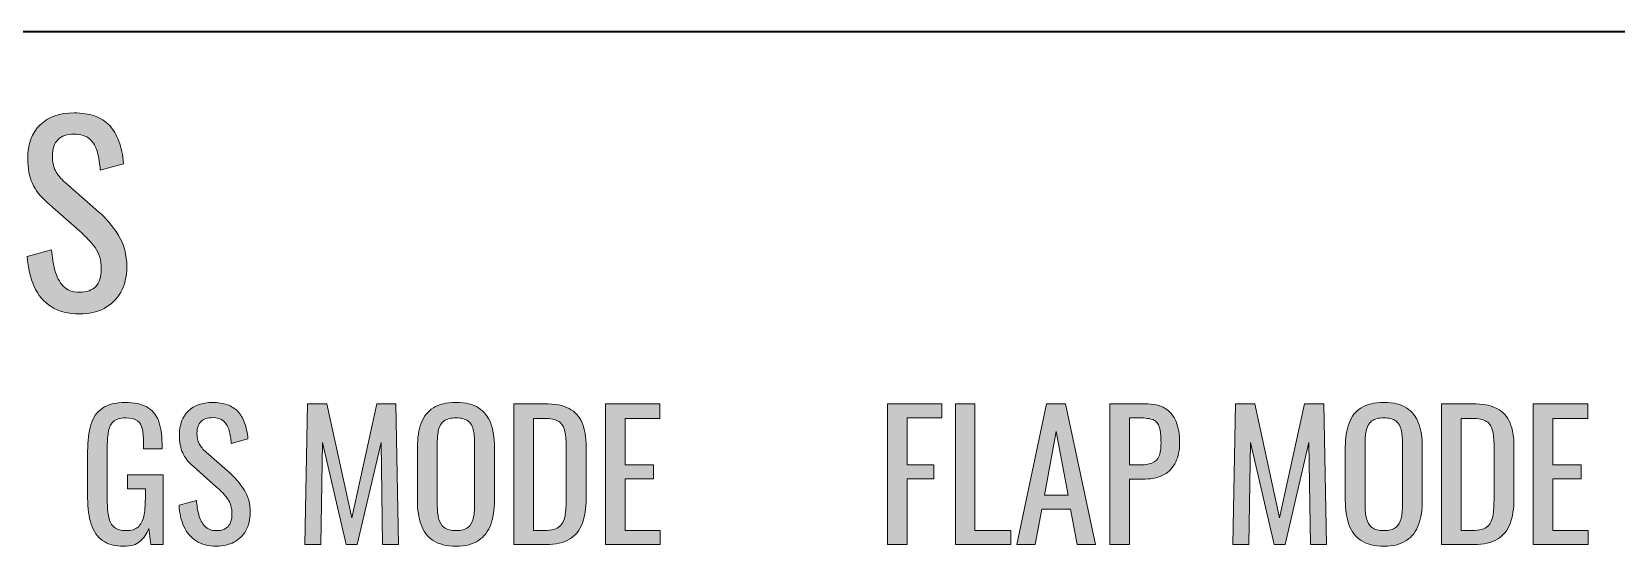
# Model space of a CAD drawing. Header units: inches. Extents: x 145 to 467, y 0 to 792.
# Drawn here: x 305.1 to 396.2, y 548.4 to 578 of the extents above; entities that cross this region are included whole.
import ezdxf

# ---------------------------------------------------------------- set-up
doc = ezdxf.new("R2010")
doc.units = ezdxf.units.IN
doc.header["$MEASUREMENT"] = 0
doc.layers.add('EVAC_Holes v5_0', color=7, linetype='Continuous')

# ---------------------------------------------------------------- blocks, each defined once
blk = doc.blocks.new('block 144')
at = {"layer": 'EVAC_Holes v5_0'}
h = blk.add_hatch(color=7, dxfattribs=at)
h.dxf.hatch_style = 2
edge = h.paths.add_edge_path()
edge.add_spline(control_points=[(311.152, 558.601), (310.442, 558.601), (309.876, 558.753), (309.451, 559.056), (309.026, 559.359), (308.719, 559.8), (308.527, 560.379), (308.336, 560.958), (308.24, 561.653), (308.24, 562.465), (308.24, 562.465), (308.24, 566.259), (308.24, 566.259), (308.24, 567.09), (308.326, 567.797), (308.499, 568.38), (308.672, 568.963), (308.979, 569.409), (309.423, 569.717), (309.866, 570.025), (310.484, 570.179), (311.278, 570.179), (311.987, 570.179), (312.56, 570.06), (312.993, 569.822), (313.427, 569.584), (313.742, 569.22), (313.938, 568.729), (314.134, 568.24), (314.232, 567.621), (314.232, 566.875), (314.232, 566.875), (314.232, 566.455), (314.232, 566.455), (314.232, 566.455), (312.748, 566.455), (312.748, 566.455), (312.748, 566.455), (312.748, 566.805), (312.748, 566.805), (312.748, 567.3), (312.715, 567.703), (312.65, 568.016), (312.585, 568.328), (312.452, 568.562), (312.251, 568.716), (312.051, 568.87), (311.735, 568.947), (311.306, 568.947), (310.839, 568.947), (310.501, 568.84), (310.291, 568.625), (310.081, 568.41), (309.95, 568.118), (309.899, 567.75), (309.848, 567.381), (309.822, 566.964), (309.822, 566.497), (309.822, 566.497), (309.822, 562.297), (309.822, 562.297), (309.822, 561.756), (309.861, 561.303), (309.941, 560.939), (310.021, 560.575), (310.172, 560.304), (310.396, 560.127), (310.62, 559.949), (310.938, 559.861), (311.348, 559.861), (311.759, 559.861), (312.076, 559.959), (312.3, 560.155), (312.524, 560.351), (312.678, 560.641), (312.762, 561.023), (312.846, 561.405), (312.888, 561.882), (312.888, 562.451), (312.888, 562.451), (312.888, 563.235), (312.888, 563.235), (312.888, 563.235), (311.446, 563.235), (311.446, 563.235), (311.446, 563.235), (311.446, 564.354), (311.446, 564.354), (311.446, 564.354), (314.316, 564.354), (314.316, 564.354), (314.316, 564.354), (314.316, 558.741), (314.316, 558.741), (314.316, 558.741), (313.322, 558.741), (313.322, 558.741), (313.322, 558.741), (313.168, 560.043), (313.168, 560.043), (313.019, 559.623), (312.785, 559.277), (312.468, 559.007), (312.15, 558.736), (311.712, 558.601), (311.152, 558.601)], knot_values=[0, 0, 0, 0, 1, 1, 1, 2, 2, 2, 3, 3, 3, 4, 4, 4, 5, 5, 5, 6, 6, 6, 7, 7, 7, 8, 8, 8, 9, 9, 9, 10, 10, 10, 11, 11, 11, 12, 12, 12, 13, 13, 13, 14, 14, 14, 15, 15, 15, 16, 16, 16, 17, 17, 17, 18, 18, 18, 19, 19, 19, 20, 20, 20, 21, 21, 21, 22, 22, 22, 23, 23, 23, 24, 24, 24, 25, 25, 25, 26, 26, 26, 27, 27, 27, 28, 28, 28, 29, 29, 29, 30, 30, 30, 31, 31, 31, 32, 32, 32, 33, 33, 33, 34, 34, 34, 35, 35, 35, 35], degree=3, periodic=0)
h = blk.add_hatch(color=7, dxfattribs=at)
h.dxf.hatch_style = 2
edge = h.paths.add_edge_path()
edge.add_spline(control_points=[(315.939, 558.741), (315.939, 558.741), (315.939, 570.081), (315.939, 570.081), (315.939, 570.081), (318.754, 570.081), (318.754, 570.081), (319.435, 570.081), (319.979, 569.957), (320.385, 569.71), (320.791, 569.463), (321.087, 569.105), (321.273, 568.639), (321.461, 568.172), (321.554, 567.607), (321.554, 566.945), (321.554, 566.348), (321.449, 565.829), (321.239, 565.391), (321.029, 564.952), (320.719, 564.614), (320.308, 564.376), (319.897, 564.138), (319.384, 564.019), (318.768, 564.019), (318.768, 564.019), (317.521, 564.019), (317.521, 564.019), (317.521, 564.019), (317.521, 558.741), (317.521, 558.741), (317.521, 558.741), (315.939, 558.741), (315.939, 558.741)], knot_values=[0, 0, 0, 0, 1, 1, 1, 2, 2, 2, 3, 3, 3, 4, 4, 4, 5, 5, 5, 6, 6, 6, 7, 7, 7, 8, 8, 8, 9, 9, 9, 10, 10, 10, 11, 11, 11, 11], degree=3, periodic=0)
edge = h.paths.add_edge_path()
edge.add_spline(control_points=[(317.521, 565.153), (317.521, 565.153), (318.25, 565.153), (318.25, 565.153), (318.707, 565.153), (319.066, 565.204), (319.328, 565.307), (319.589, 565.409), (319.775, 565.589), (319.888, 565.846), (320, 566.103), (320.056, 566.464), (320.056, 566.931), (320.056, 567.472), (320.016, 567.888), (319.937, 568.177), (319.857, 568.466), (319.691, 568.667), (319.439, 568.779), (319.188, 568.891), (318.796, 568.947), (318.264, 568.947), (318.264, 568.947), (317.521, 568.947), (317.521, 568.947), (317.521, 568.947), (317.521, 565.153), (317.521, 565.153)], knot_values=[0, 0, 0, 0, 1, 1, 1, 2, 2, 2, 3, 3, 3, 4, 4, 4, 5, 5, 5, 6, 6, 6, 7, 7, 7, 8, 8, 8, 9, 9, 9, 9], degree=3, periodic=0)
h = blk.add_hatch(color=7, dxfattribs=at)
h.dxf.hatch_style = 2
h.paths.add_polyline_path([(324.13, 558.741), (322.282, 570.081), (323.598, 570.081), (324.816, 561.933), (326.342, 570.039), (327.462, 570.039), (329.002, 561.891), (330.192, 570.081), (331.48, 570.081), (329.66, 558.741), (328.512, 558.741), (326.93, 567.141), (325.334, 558.741)])
h = blk.add_hatch(color=7, dxfattribs=at)
h.dxf.hatch_style = 2
edge = h.paths.add_edge_path()
edge.add_spline(control_points=[(335.54, 558.615), (334.887, 558.615), (334.343, 558.755), (333.908, 559.035), (333.475, 559.315), (333.146, 559.702), (332.922, 560.197), (332.697, 560.691), (332.566, 561.266), (332.529, 561.919), (332.529, 561.919), (333.93, 562.297), (333.93, 562.297), (333.958, 561.896), (334.021, 561.508), (334.118, 561.135), (334.217, 560.762), (334.378, 560.456), (334.602, 560.218), (334.825, 559.979), (335.139, 559.861), (335.54, 559.861), (335.95, 559.861), (336.261, 559.976), (336.471, 560.204), (336.681, 560.433), (336.785, 560.762), (336.785, 561.191), (336.785, 561.704), (336.669, 562.117), (336.436, 562.43), (336.202, 562.742), (335.908, 563.058), (335.554, 563.375), (335.554, 563.375), (333.649, 565.055), (333.649, 565.055), (333.276, 565.382), (333.001, 565.738), (332.823, 566.126), (332.646, 566.513), (332.558, 566.991), (332.558, 567.561), (332.558, 568.392), (332.796, 569.035), (333.271, 569.493), (333.748, 569.95), (334.396, 570.179), (335.218, 570.179), (335.666, 570.179), (336.06, 570.12), (336.4, 570.004), (336.741, 569.887), (337.025, 569.708), (337.255, 569.465), (337.483, 569.222), (337.665, 568.917), (337.801, 568.548), (337.936, 568.179), (338.026, 567.748), (338.073, 567.253), (338.073, 567.253), (336.729, 566.889), (336.729, 566.889), (336.701, 567.262), (336.646, 567.605), (336.562, 567.918), (336.478, 568.23), (336.331, 568.482), (336.121, 568.674), (335.91, 568.865), (335.609, 568.961), (335.218, 568.961), (334.825, 568.961), (334.52, 568.856), (334.301, 568.646), (334.081, 568.436), (333.972, 568.126), (333.972, 567.715), (333.972, 567.369), (334.03, 567.085), (334.146, 566.861), (334.264, 566.637), (334.452, 566.408), (334.714, 566.175), (334.714, 566.175), (336.632, 564.495), (336.632, 564.495), (337.061, 564.121), (337.438, 563.676), (337.766, 563.158), (338.092, 562.64), (338.256, 562.026), (338.256, 561.317), (338.256, 560.757), (338.139, 560.274), (337.905, 559.868), (337.672, 559.462), (337.353, 559.151), (336.946, 558.937), (336.541, 558.723), (336.071, 558.615), (335.54, 558.615)], knot_values=[0, 0, 0, 0, 1, 1, 1, 2, 2, 2, 3, 3, 3, 4, 4, 4, 5, 5, 5, 6, 6, 6, 7, 7, 7, 8, 8, 8, 9, 9, 9, 10, 10, 10, 11, 11, 11, 12, 12, 12, 13, 13, 13, 14, 14, 14, 15, 15, 15, 16, 16, 16, 17, 17, 17, 18, 18, 18, 19, 19, 19, 20, 20, 20, 21, 21, 21, 22, 22, 22, 23, 23, 23, 24, 24, 24, 25, 25, 25, 26, 26, 26, 27, 27, 27, 28, 28, 28, 29, 29, 29, 30, 30, 30, 31, 31, 31, 32, 32, 32, 33, 33, 33, 34, 34, 34, 34], degree=3, periodic=0)
at = {"layer": 'EVAC_Holes v5_0', "lineweight": 0}
blk.add_lwpolyline([(324.13, 558.741), (322.282, 570.081), (323.598, 570.081), (324.816, 561.933), (326.342, 570.039), (327.462, 570.039), (329.002, 561.891), (330.192, 570.081), (331.48, 570.081), (329.66, 558.741), (328.512, 558.741), (326.93, 567.141), (325.334, 558.741), (324.13, 558.741)], dxfattribs=at)
for points, knots in [([(311.152, 558.601), (310.442, 558.601), (309.876, 558.753), (309.451, 559.056), (309.026, 559.359), (308.719, 559.8), (308.527, 560.379), (308.336, 560.958), (308.24, 561.653), (308.24, 562.465), (308.24, 562.465), (308.24, 566.259), (308.24, 566.259), (308.24, 567.09), (308.326, 567.797), (308.499, 568.38), (308.672, 568.963), (308.979, 569.409), (309.423, 569.717), (309.866, 570.025), (310.484, 570.179), (311.278, 570.179), (311.987, 570.179), (312.56, 570.06), (312.993, 569.822), (313.427, 569.584), (313.742, 569.22), (313.938, 568.729), (314.134, 568.24), (314.232, 567.621), (314.232, 566.875), (314.232, 566.875), (314.232, 566.455), (314.232, 566.455), (314.232, 566.455), (312.748, 566.455), (312.748, 566.455), (312.748, 566.455), (312.748, 566.805), (312.748, 566.805), (312.748, 567.3), (312.715, 567.703), (312.65, 568.016), (312.585, 568.328), (312.452, 568.562), (312.251, 568.716), (312.051, 568.87), (311.735, 568.947), (311.306, 568.947), (310.839, 568.947), (310.501, 568.84), (310.291, 568.625), (310.081, 568.41), (309.95, 568.118), (309.899, 567.75), (309.848, 567.381), (309.822, 566.964), (309.822, 566.497), (309.822, 566.497), (309.822, 562.297), (309.822, 562.297), (309.822, 561.756), (309.861, 561.303), (309.941, 560.939), (310.021, 560.575), (310.172, 560.304), (310.396, 560.127), (310.62, 559.949), (310.938, 559.861), (311.348, 559.861), (311.759, 559.861), (312.076, 559.959), (312.3, 560.155), (312.524, 560.351), (312.678, 560.641), (312.762, 561.023), (312.846, 561.405), (312.888, 561.882), (312.888, 562.451), (312.888, 562.451), (312.888, 563.235), (312.888, 563.235), (312.888, 563.235), (311.446, 563.235), (311.446, 563.235), (311.446, 563.235), (311.446, 564.354), (311.446, 564.354), (311.446, 564.354), (314.316, 564.354), (314.316, 564.354), (314.316, 564.354), (314.316, 558.741), (314.316, 558.741), (314.316, 558.741), (313.322, 558.741), (313.322, 558.741), (313.322, 558.741), (313.168, 560.043), (313.168, 560.043), (313.019, 559.623), (312.785, 559.277), (312.468, 559.007), (312.15, 558.736), (311.712, 558.601), (311.152, 558.601)], [0, 0, 0, 0, 1, 1, 1, 2, 2, 2, 3, 3, 3, 4, 4, 4, 5, 5, 5, 6, 6, 6, 7, 7, 7, 8, 8, 8, 9, 9, 9, 10, 10, 10, 11, 11, 11, 12, 12, 12, 13, 13, 13, 14, 14, 14, 15, 15, 15, 16, 16, 16, 17, 17, 17, 18, 18, 18, 19, 19, 19, 20, 20, 20, 21, 21, 21, 22, 22, 22, 23, 23, 23, 24, 24, 24, 25, 25, 25, 26, 26, 26, 27, 27, 27, 28, 28, 28, 29, 29, 29, 30, 30, 30, 31, 31, 31, 32, 32, 32, 33, 33, 33, 34, 34, 34, 35, 35, 35, 35]), ([(315.939, 558.741), (315.939, 558.741), (315.939, 570.081), (315.939, 570.081), (315.939, 570.081), (318.754, 570.081), (318.754, 570.081), (319.435, 570.081), (319.979, 569.957), (320.385, 569.71), (320.791, 569.463), (321.087, 569.105), (321.273, 568.639), (321.461, 568.172), (321.554, 567.607), (321.554, 566.945), (321.554, 566.348), (321.449, 565.829), (321.239, 565.391), (321.029, 564.952), (320.719, 564.614), (320.308, 564.376), (319.897, 564.138), (319.384, 564.019), (318.768, 564.019), (318.768, 564.019), (317.521, 564.019), (317.521, 564.019), (317.521, 564.019), (317.521, 558.741), (317.521, 558.741), (317.521, 558.741), (315.939, 558.741), (315.939, 558.741)], [0, 0, 0, 0, 1, 1, 1, 2, 2, 2, 3, 3, 3, 4, 4, 4, 5, 5, 5, 6, 6, 6, 7, 7, 7, 8, 8, 8, 9, 9, 9, 10, 10, 10, 11, 11, 11, 11]), ([(335.54, 558.615), (334.887, 558.615), (334.343, 558.755), (333.908, 559.035), (333.475, 559.315), (333.146, 559.702), (332.922, 560.197), (332.697, 560.691), (332.566, 561.266), (332.529, 561.919), (332.529, 561.919), (333.93, 562.297), (333.93, 562.297), (333.958, 561.896), (334.021, 561.508), (334.118, 561.135), (334.217, 560.762), (334.378, 560.456), (334.602, 560.218), (334.825, 559.979), (335.139, 559.861), (335.54, 559.861), (335.95, 559.861), (336.261, 559.976), (336.471, 560.204), (336.681, 560.433), (336.785, 560.762), (336.785, 561.191), (336.785, 561.704), (336.669, 562.117), (336.436, 562.43), (336.202, 562.742), (335.908, 563.058), (335.554, 563.375), (335.554, 563.375), (333.649, 565.055), (333.649, 565.055), (333.276, 565.382), (333.001, 565.738), (332.823, 566.126), (332.646, 566.513), (332.558, 566.991), (332.558, 567.561), (332.558, 568.392), (332.796, 569.035), (333.271, 569.493), (333.748, 569.95), (334.396, 570.179), (335.218, 570.179), (335.666, 570.179), (336.06, 570.12), (336.4, 570.004), (336.741, 569.887), (337.025, 569.708), (337.255, 569.465), (337.483, 569.222), (337.665, 568.917), (337.801, 568.548), (337.936, 568.179), (338.026, 567.748), (338.073, 567.253), (338.073, 567.253), (336.729, 566.889), (336.729, 566.889), (336.701, 567.262), (336.646, 567.605), (336.562, 567.918), (336.478, 568.23), (336.331, 568.482), (336.121, 568.674), (335.91, 568.865), (335.609, 568.961), (335.218, 568.961), (334.825, 568.961), (334.52, 568.856), (334.301, 568.646), (334.081, 568.436), (333.972, 568.126), (333.972, 567.715), (333.972, 567.369), (334.03, 567.085), (334.146, 566.861), (334.264, 566.637), (334.452, 566.408), (334.714, 566.175), (334.714, 566.175), (336.632, 564.495), (336.632, 564.495), (337.061, 564.121), (337.438, 563.676), (337.766, 563.158), (338.092, 562.64), (338.256, 562.026), (338.256, 561.317), (338.256, 560.757), (338.139, 560.274), (337.905, 559.868), (337.672, 559.462), (337.353, 559.151), (336.946, 558.937), (336.541, 558.723), (336.071, 558.615), (335.54, 558.615)], [0, 0, 0, 0, 1, 1, 1, 2, 2, 2, 3, 3, 3, 4, 4, 4, 5, 5, 5, 6, 6, 6, 7, 7, 7, 8, 8, 8, 9, 9, 9, 10, 10, 10, 11, 11, 11, 12, 12, 12, 13, 13, 13, 14, 14, 14, 15, 15, 15, 16, 16, 16, 17, 17, 17, 18, 18, 18, 19, 19, 19, 20, 20, 20, 21, 21, 21, 22, 22, 22, 23, 23, 23, 24, 24, 24, 25, 25, 25, 26, 26, 26, 27, 27, 27, 28, 28, 28, 29, 29, 29, 30, 30, 30, 31, 31, 31, 32, 32, 32, 33, 33, 33, 34, 34, 34, 34]), ([(317.521, 565.153), (317.521, 565.153), (318.25, 565.153), (318.25, 565.153), (318.707, 565.153), (319.066, 565.204), (319.328, 565.307), (319.589, 565.409), (319.775, 565.589), (319.888, 565.846), (320, 566.103), (320.056, 566.464), (320.056, 566.931), (320.056, 567.472), (320.016, 567.888), (319.937, 568.177), (319.857, 568.466), (319.691, 568.667), (319.439, 568.779), (319.188, 568.891), (318.796, 568.947), (318.264, 568.947), (318.264, 568.947), (317.521, 568.947), (317.521, 568.947), (317.521, 568.947), (317.521, 565.153), (317.521, 565.153)], [0, 0, 0, 0, 1, 1, 1, 2, 2, 2, 3, 3, 3, 4, 4, 4, 5, 5, 5, 6, 6, 6, 7, 7, 7, 8, 8, 8, 9, 9, 9, 9])]:
    blk.add_open_spline(points, degree=3, knots=knots, dxfattribs=at)
blk = doc.blocks.new('block 155')
at = {"layer": 'EVAC_Holes v5_0'}
h = blk.add_hatch(color=7, dxfattribs=at)
h.dxf.hatch_style = 2
edge = h.paths.add_edge_path()
edge.add_spline(control_points=[(310.372, 548.4), (309.865, 548.4), (309.461, 548.508), (309.157, 548.725), (308.854, 548.941), (308.634, 549.256), (308.497, 549.67), (308.36, 550.083), (308.292, 550.58), (308.292, 551.16), (308.292, 551.16), (308.292, 553.87), (308.292, 553.87), (308.292, 554.463), (308.354, 554.968), (308.478, 555.385), (308.601, 555.802), (308.82, 556.12), (309.138, 556.34), (309.454, 556.56), (309.896, 556.67), (310.462, 556.67), (310.969, 556.67), (311.377, 556.585), (311.688, 556.415), (311.997, 556.245), (312.223, 555.985), (312.362, 555.635), (312.502, 555.285), (312.572, 554.843), (312.572, 554.31), (312.572, 554.31), (312.572, 554.01), (312.572, 554.01), (312.572, 554.01), (311.513, 554.01), (311.513, 554.01), (311.513, 554.01), (311.513, 554.26), (311.513, 554.26), (311.513, 554.613), (311.489, 554.901), (311.442, 555.125), (311.396, 555.348), (311.301, 555.515), (311.157, 555.625), (311.014, 555.735), (310.789, 555.79), (310.482, 555.79), (310.148, 555.79), (309.907, 555.713), (309.757, 555.56), (309.607, 555.407), (309.514, 555.198), (309.478, 554.935), (309.44, 554.671), (309.422, 554.373), (309.422, 554.04), (309.422, 554.04), (309.422, 551.04), (309.422, 551.04), (309.422, 550.653), (309.45, 550.33), (309.507, 550.07), (309.563, 549.81), (309.672, 549.617), (309.832, 549.49), (309.992, 549.363), (310.219, 549.3), (310.513, 549.3), (310.806, 549.3), (311.032, 549.37), (311.192, 549.51), (311.353, 549.65), (311.462, 549.856), (311.522, 550.13), (311.582, 550.403), (311.612, 550.743), (311.612, 551.15), (311.612, 551.15), (311.612, 551.71), (311.612, 551.71), (311.612, 551.71), (310.582, 551.71), (310.582, 551.71), (310.582, 551.71), (310.582, 552.51), (310.582, 552.51), (310.582, 552.51), (312.632, 552.51), (312.632, 552.51), (312.632, 552.51), (312.632, 548.5), (312.632, 548.5), (312.632, 548.5), (311.922, 548.5), (311.922, 548.5), (311.922, 548.5), (311.812, 549.43), (311.812, 549.43), (311.705, 549.13), (311.539, 548.883), (311.312, 548.69), (311.086, 548.497), (310.772, 548.4), (310.372, 548.4)], knot_values=[0, 0, 0, 0, 1, 1, 1, 2, 2, 2, 3, 3, 3, 4, 4, 4, 5, 5, 5, 6, 6, 6, 7, 7, 7, 8, 8, 8, 9, 9, 9, 10, 10, 10, 11, 11, 11, 12, 12, 12, 13, 13, 13, 14, 14, 14, 15, 15, 15, 16, 16, 16, 17, 17, 17, 18, 18, 18, 19, 19, 19, 20, 20, 20, 21, 21, 21, 22, 22, 22, 23, 23, 23, 24, 24, 24, 25, 25, 25, 26, 26, 26, 27, 27, 27, 28, 28, 28, 29, 29, 29, 30, 30, 30, 31, 31, 31, 32, 32, 32, 33, 33, 33, 34, 34, 34, 35, 35, 35, 35], degree=3, periodic=0)
h = blk.add_hatch(color=7, dxfattribs=at)
h.dxf.hatch_style = 2
edge = h.paths.add_edge_path()
edge.add_spline(control_points=[(315.702, 548.41), (315.235, 548.41), (314.848, 548.51), (314.537, 548.71), (314.228, 548.91), (313.992, 549.187), (313.832, 549.54), (313.672, 549.893), (313.579, 550.303), (313.553, 550.77), (313.553, 550.77), (314.553, 551.04), (314.553, 551.04), (314.572, 550.753), (314.617, 550.477), (314.688, 550.21), (314.758, 549.943), (314.872, 549.725), (315.032, 549.555), (315.192, 549.385), (315.416, 549.3), (315.702, 549.3), (315.996, 549.3), (316.218, 549.381), (316.367, 549.545), (316.518, 549.708), (316.593, 549.943), (316.593, 550.25), (316.593, 550.617), (316.509, 550.912), (316.343, 551.135), (316.176, 551.358), (315.966, 551.583), (315.712, 551.81), (315.712, 551.81), (314.353, 553.01), (314.353, 553.01), (314.086, 553.243), (313.889, 553.498), (313.763, 553.775), (313.636, 554.052), (313.572, 554.393), (313.572, 554.8), (313.572, 555.393), (313.742, 555.854), (314.082, 556.18), (314.422, 556.506), (314.886, 556.67), (315.473, 556.67), (315.792, 556.67), (316.074, 556.628), (316.317, 556.545), (316.561, 556.461), (316.764, 556.333), (316.928, 556.16), (317.091, 555.986), (317.221, 555.768), (317.317, 555.505), (317.414, 555.242), (317.479, 554.933), (317.513, 554.58), (317.513, 554.58), (316.553, 554.32), (316.553, 554.32), (316.532, 554.586), (316.492, 554.832), (316.433, 555.055), (316.372, 555.278), (316.268, 555.458), (316.117, 555.595), (315.968, 555.731), (315.752, 555.8), (315.473, 555.8), (315.192, 555.8), (314.974, 555.725), (314.817, 555.575), (314.66, 555.425), (314.582, 555.203), (314.582, 554.91), (314.582, 554.663), (314.624, 554.46), (314.707, 554.3), (314.791, 554.14), (314.926, 553.977), (315.112, 553.81), (315.112, 553.81), (316.482, 552.61), (316.482, 552.61), (316.789, 552.343), (317.059, 552.025), (317.292, 551.655), (317.525, 551.285), (317.643, 550.847), (317.643, 550.34), (317.643, 549.94), (317.559, 549.595), (317.393, 549.305), (317.226, 549.015), (316.997, 548.793), (316.707, 548.64), (316.417, 548.487), (316.082, 548.41), (315.702, 548.41)], knot_values=[0, 0, 0, 0, 1, 1, 1, 2, 2, 2, 3, 3, 3, 4, 4, 4, 5, 5, 5, 6, 6, 6, 7, 7, 7, 8, 8, 8, 9, 9, 9, 10, 10, 10, 11, 11, 11, 12, 12, 12, 13, 13, 13, 14, 14, 14, 15, 15, 15, 16, 16, 16, 17, 17, 17, 18, 18, 18, 19, 19, 19, 20, 20, 20, 21, 21, 21, 22, 22, 22, 23, 23, 23, 24, 24, 24, 25, 25, 25, 26, 26, 26, 27, 27, 27, 28, 28, 28, 29, 29, 29, 30, 30, 30, 31, 31, 31, 32, 32, 32, 33, 33, 33, 34, 34, 34, 34], degree=3, periodic=0)
h = blk.add_hatch(color=7, dxfattribs=at)
h.dxf.hatch_style = 2
h.paths.add_polyline_path([(320.792, 548.5), (320.941, 556.6), (322.052, 556.6), (323.481, 550.03), (324.922, 556.6), (326.021, 556.6), (326.172, 548.5), (325.262, 548.5), (325.172, 554.38), (323.802, 548.5), (323.162, 548.5), (321.802, 554.38), (321.712, 548.5)])
h = blk.add_hatch(color=7, dxfattribs=at)
h.dxf.hatch_style = 2
edge = h.paths.add_edge_path()
edge.add_spline(control_points=[(329.482, 548.41), (328.936, 548.41), (328.499, 548.517), (328.172, 548.73), (327.846, 548.943), (327.612, 549.248), (327.472, 549.645), (327.332, 550.042), (327.262, 550.506), (327.262, 551.04), (327.262, 551.04), (327.262, 554.11), (327.262, 554.11), (327.262, 554.643), (327.334, 555.102), (327.477, 555.485), (327.62, 555.868), (327.854, 556.162), (328.177, 556.365), (328.5, 556.568), (328.936, 556.67), (329.482, 556.67), (330.028, 556.67), (330.462, 556.566), (330.782, 556.36), (331.102, 556.153), (331.334, 555.86), (331.477, 555.48), (331.62, 555.1), (331.692, 554.643), (331.692, 554.11), (331.692, 554.11), (331.692, 551.03), (331.692, 551.03), (331.692, 550.503), (331.62, 550.043), (331.477, 549.65), (331.334, 549.256), (331.102, 548.952), (330.782, 548.735), (330.462, 548.518), (330.028, 548.41), (329.482, 548.41)], knot_values=[0, 0, 0, 0, 1, 1, 1, 2, 2, 2, 3, 3, 3, 4, 4, 4, 5, 5, 5, 6, 6, 6, 7, 7, 7, 8, 8, 8, 9, 9, 9, 10, 10, 10, 11, 11, 11, 12, 12, 12, 13, 13, 13, 14, 14, 14, 14], degree=3, periodic=0)
edge = h.paths.add_edge_path()
edge.add_spline(control_points=[(329.482, 549.3), (329.782, 549.3), (330.009, 549.361), (330.162, 549.485), (330.315, 549.608), (330.419, 549.782), (330.472, 550.005), (330.525, 550.229), (330.552, 550.49), (330.552, 550.79), (330.552, 550.79), (330.552, 554.34), (330.552, 554.34), (330.552, 554.64), (330.525, 554.898), (330.472, 555.115), (330.419, 555.332), (330.315, 555.498), (330.162, 555.615), (330.009, 555.731), (329.782, 555.79), (329.482, 555.79), (329.182, 555.79), (328.953, 555.731), (328.797, 555.615), (328.641, 555.498), (328.535, 555.332), (328.482, 555.115), (328.429, 554.898), (328.402, 554.64), (328.402, 554.34), (328.402, 554.34), (328.402, 550.79), (328.402, 550.79), (328.402, 550.49), (328.429, 550.229), (328.482, 550.005), (328.535, 549.782), (328.641, 549.608), (328.797, 549.485), (328.953, 549.361), (329.182, 549.3), (329.482, 549.3)], knot_values=[0, 0, 0, 0, 1, 1, 1, 2, 2, 2, 3, 3, 3, 4, 4, 4, 5, 5, 5, 6, 6, 6, 7, 7, 7, 8, 8, 8, 9, 9, 9, 10, 10, 10, 11, 11, 11, 12, 12, 12, 13, 13, 13, 14, 14, 14, 14], degree=3, periodic=0)
h = blk.add_hatch(color=7, dxfattribs=at)
h.dxf.hatch_style = 2
edge = h.paths.add_edge_path()
edge.add_spline(control_points=[(332.802, 548.5), (332.802, 548.5), (332.802, 556.6), (332.802, 556.6), (332.802, 556.6), (334.562, 556.6), (334.562, 556.6), (335.162, 556.6), (335.637, 556.508), (335.986, 556.325), (336.337, 556.142), (336.587, 555.867), (336.736, 555.5), (336.887, 555.133), (336.962, 554.677), (336.962, 554.13), (336.962, 554.13), (336.962, 551.15), (336.962, 551.15), (336.962, 550.577), (336.887, 550.093), (336.736, 549.7), (336.587, 549.307), (336.343, 549.008), (336.007, 548.805), (335.67, 548.602), (335.218, 548.5), (334.651, 548.5), (334.651, 548.5), (332.802, 548.5), (332.802, 548.5)], knot_values=[0, 0, 0, 0, 1, 1, 1, 2, 2, 2, 3, 3, 3, 4, 4, 4, 5, 5, 5, 6, 6, 6, 7, 7, 7, 8, 8, 8, 9, 9, 9, 10, 10, 10, 10], degree=3, periodic=0)
edge = h.paths.add_edge_path()
edge.add_spline(control_points=[(333.932, 549.31), (333.932, 549.31), (334.571, 549.31), (334.571, 549.31), (334.985, 549.31), (335.278, 549.39), (335.451, 549.55), (335.625, 549.71), (335.729, 549.943), (335.767, 550.25), (335.803, 550.557), (335.821, 550.927), (335.821, 551.36), (335.821, 551.36), (335.821, 553.99), (335.821, 553.99), (335.821, 554.41), (335.795, 554.75), (335.741, 555.01), (335.688, 555.27), (335.571, 555.46), (335.392, 555.58), (335.212, 555.7), (334.928, 555.76), (334.542, 555.76), (334.542, 555.76), (333.932, 555.76), (333.932, 555.76), (333.932, 555.76), (333.932, 549.31), (333.932, 549.31)], knot_values=[0, 0, 0, 0, 1, 1, 1, 2, 2, 2, 3, 3, 3, 4, 4, 4, 5, 5, 5, 6, 6, 6, 7, 7, 7, 8, 8, 8, 9, 9, 9, 10, 10, 10, 10], degree=3, periodic=0)
h = blk.add_hatch(color=7, dxfattribs=at)
h.dxf.hatch_style = 2
h.paths.add_polyline_path([(338.071, 548.5), (338.071, 556.6), (341.212, 556.6), (341.212, 555.76), (339.201, 555.76), (339.201, 553.08), (340.832, 553.08), (340.832, 552.28), (339.201, 552.28), (339.201, 549.31), (341.231, 549.31), (341.231, 548.5)])
at = {"layer": 'EVAC_Holes v5_0', "lineweight": 0}
for points in [[(320.792, 548.5), (320.941, 556.6), (322.052, 556.6), (323.481, 550.03), (324.922, 556.6), (326.021, 556.6), (326.172, 548.5), (325.262, 548.5), (325.172, 554.38), (323.802, 548.5), (323.162, 548.5), (321.802, 554.38), (321.712, 548.5), (320.792, 548.5)], [(338.071, 548.5), (338.071, 556.6), (341.212, 556.6), (341.212, 555.76), (339.201, 555.76), (339.201, 553.08), (340.832, 553.08), (340.832, 552.28), (339.201, 552.28), (339.201, 549.31), (341.231, 549.31), (341.231, 548.5), (338.071, 548.5)]]:
    blk.add_lwpolyline(points, dxfattribs=at)
for points, knots in [([(310.372, 548.4), (309.865, 548.4), (309.461, 548.508), (309.157, 548.725), (308.854, 548.941), (308.634, 549.256), (308.497, 549.67), (308.36, 550.083), (308.292, 550.58), (308.292, 551.16), (308.292, 551.16), (308.292, 553.87), (308.292, 553.87), (308.292, 554.463), (308.354, 554.968), (308.478, 555.385), (308.601, 555.802), (308.82, 556.12), (309.138, 556.34), (309.454, 556.56), (309.896, 556.67), (310.462, 556.67), (310.969, 556.67), (311.377, 556.585), (311.688, 556.415), (311.997, 556.245), (312.223, 555.985), (312.362, 555.635), (312.502, 555.285), (312.572, 554.843), (312.572, 554.31), (312.572, 554.31), (312.572, 554.01), (312.572, 554.01), (312.572, 554.01), (311.513, 554.01), (311.513, 554.01), (311.513, 554.01), (311.513, 554.26), (311.513, 554.26), (311.513, 554.613), (311.489, 554.901), (311.442, 555.125), (311.396, 555.348), (311.301, 555.515), (311.157, 555.625), (311.014, 555.735), (310.789, 555.79), (310.482, 555.79), (310.148, 555.79), (309.907, 555.713), (309.757, 555.56), (309.607, 555.407), (309.514, 555.198), (309.478, 554.935), (309.44, 554.671), (309.422, 554.373), (309.422, 554.04), (309.422, 554.04), (309.422, 551.04), (309.422, 551.04), (309.422, 550.653), (309.45, 550.33), (309.507, 550.07), (309.563, 549.81), (309.672, 549.617), (309.832, 549.49), (309.992, 549.363), (310.219, 549.3), (310.513, 549.3), (310.806, 549.3), (311.032, 549.37), (311.192, 549.51), (311.353, 549.65), (311.462, 549.856), (311.522, 550.13), (311.582, 550.403), (311.612, 550.743), (311.612, 551.15), (311.612, 551.15), (311.612, 551.71), (311.612, 551.71), (311.612, 551.71), (310.582, 551.71), (310.582, 551.71), (310.582, 551.71), (310.582, 552.51), (310.582, 552.51), (310.582, 552.51), (312.632, 552.51), (312.632, 552.51), (312.632, 552.51), (312.632, 548.5), (312.632, 548.5), (312.632, 548.5), (311.922, 548.5), (311.922, 548.5), (311.922, 548.5), (311.812, 549.43), (311.812, 549.43), (311.705, 549.13), (311.539, 548.883), (311.312, 548.69), (311.086, 548.497), (310.772, 548.4), (310.372, 548.4)], [0, 0, 0, 0, 1, 1, 1, 2, 2, 2, 3, 3, 3, 4, 4, 4, 5, 5, 5, 6, 6, 6, 7, 7, 7, 8, 8, 8, 9, 9, 9, 10, 10, 10, 11, 11, 11, 12, 12, 12, 13, 13, 13, 14, 14, 14, 15, 15, 15, 16, 16, 16, 17, 17, 17, 18, 18, 18, 19, 19, 19, 20, 20, 20, 21, 21, 21, 22, 22, 22, 23, 23, 23, 24, 24, 24, 25, 25, 25, 26, 26, 26, 27, 27, 27, 28, 28, 28, 29, 29, 29, 30, 30, 30, 31, 31, 31, 32, 32, 32, 33, 33, 33, 34, 34, 34, 35, 35, 35, 35]), ([(315.702, 548.41), (315.235, 548.41), (314.848, 548.51), (314.537, 548.71), (314.228, 548.91), (313.992, 549.187), (313.832, 549.54), (313.672, 549.893), (313.579, 550.303), (313.553, 550.77), (313.553, 550.77), (314.553, 551.04), (314.553, 551.04), (314.572, 550.753), (314.617, 550.477), (314.688, 550.21), (314.758, 549.943), (314.872, 549.725), (315.032, 549.555), (315.192, 549.385), (315.416, 549.3), (315.702, 549.3), (315.996, 549.3), (316.218, 549.381), (316.367, 549.545), (316.518, 549.708), (316.593, 549.943), (316.593, 550.25), (316.593, 550.617), (316.509, 550.912), (316.343, 551.135), (316.176, 551.358), (315.966, 551.583), (315.712, 551.81), (315.712, 551.81), (314.353, 553.01), (314.353, 553.01), (314.086, 553.243), (313.889, 553.498), (313.763, 553.775), (313.636, 554.052), (313.572, 554.393), (313.572, 554.8), (313.572, 555.393), (313.742, 555.854), (314.082, 556.18), (314.422, 556.506), (314.886, 556.67), (315.473, 556.67), (315.792, 556.67), (316.074, 556.628), (316.317, 556.545), (316.561, 556.461), (316.764, 556.333), (316.928, 556.16), (317.091, 555.986), (317.221, 555.768), (317.317, 555.505), (317.414, 555.242), (317.479, 554.933), (317.513, 554.58), (317.513, 554.58), (316.553, 554.32), (316.553, 554.32), (316.532, 554.586), (316.492, 554.832), (316.433, 555.055), (316.372, 555.278), (316.268, 555.458), (316.117, 555.595), (315.968, 555.731), (315.752, 555.8), (315.473, 555.8), (315.192, 555.8), (314.974, 555.725), (314.817, 555.575), (314.66, 555.425), (314.582, 555.203), (314.582, 554.91), (314.582, 554.663), (314.624, 554.46), (314.707, 554.3), (314.791, 554.14), (314.926, 553.977), (315.112, 553.81), (315.112, 553.81), (316.482, 552.61), (316.482, 552.61), (316.789, 552.343), (317.059, 552.025), (317.292, 551.655), (317.525, 551.285), (317.643, 550.847), (317.643, 550.34), (317.643, 549.94), (317.559, 549.595), (317.393, 549.305), (317.226, 549.015), (316.997, 548.793), (316.707, 548.64), (316.417, 548.487), (316.082, 548.41), (315.702, 548.41)], [0, 0, 0, 0, 1, 1, 1, 2, 2, 2, 3, 3, 3, 4, 4, 4, 5, 5, 5, 6, 6, 6, 7, 7, 7, 8, 8, 8, 9, 9, 9, 10, 10, 10, 11, 11, 11, 12, 12, 12, 13, 13, 13, 14, 14, 14, 15, 15, 15, 16, 16, 16, 17, 17, 17, 18, 18, 18, 19, 19, 19, 20, 20, 20, 21, 21, 21, 22, 22, 22, 23, 23, 23, 24, 24, 24, 25, 25, 25, 26, 26, 26, 27, 27, 27, 28, 28, 28, 29, 29, 29, 30, 30, 30, 31, 31, 31, 32, 32, 32, 33, 33, 33, 34, 34, 34, 34]), ([(329.482, 548.41), (328.936, 548.41), (328.499, 548.517), (328.172, 548.73), (327.846, 548.943), (327.612, 549.248), (327.472, 549.645), (327.332, 550.042), (327.262, 550.506), (327.262, 551.04), (327.262, 551.04), (327.262, 554.11), (327.262, 554.11), (327.262, 554.643), (327.334, 555.102), (327.477, 555.485), (327.62, 555.868), (327.854, 556.162), (328.177, 556.365), (328.5, 556.568), (328.936, 556.67), (329.482, 556.67), (330.028, 556.67), (330.462, 556.566), (330.782, 556.36), (331.102, 556.153), (331.334, 555.86), (331.477, 555.48), (331.62, 555.1), (331.692, 554.643), (331.692, 554.11), (331.692, 554.11), (331.692, 551.03), (331.692, 551.03), (331.692, 550.503), (331.62, 550.043), (331.477, 549.65), (331.334, 549.256), (331.102, 548.952), (330.782, 548.735), (330.462, 548.518), (330.028, 548.41), (329.482, 548.41)], [0, 0, 0, 0, 1, 1, 1, 2, 2, 2, 3, 3, 3, 4, 4, 4, 5, 5, 5, 6, 6, 6, 7, 7, 7, 8, 8, 8, 9, 9, 9, 10, 10, 10, 11, 11, 11, 12, 12, 12, 13, 13, 13, 14, 14, 14, 14]), ([(332.802, 548.5), (332.802, 548.5), (332.802, 556.6), (332.802, 556.6), (332.802, 556.6), (334.562, 556.6), (334.562, 556.6), (335.162, 556.6), (335.637, 556.508), (335.986, 556.325), (336.337, 556.142), (336.587, 555.867), (336.736, 555.5), (336.887, 555.133), (336.962, 554.677), (336.962, 554.13), (336.962, 554.13), (336.962, 551.15), (336.962, 551.15), (336.962, 550.577), (336.887, 550.093), (336.736, 549.7), (336.587, 549.307), (336.343, 549.008), (336.007, 548.805), (335.67, 548.602), (335.218, 548.5), (334.651, 548.5), (334.651, 548.5), (332.802, 548.5), (332.802, 548.5)], [0, 0, 0, 0, 1, 1, 1, 2, 2, 2, 3, 3, 3, 4, 4, 4, 5, 5, 5, 6, 6, 6, 7, 7, 7, 8, 8, 8, 9, 9, 9, 10, 10, 10, 10]), ([(329.482, 549.3), (329.782, 549.3), (330.009, 549.361), (330.162, 549.485), (330.315, 549.608), (330.419, 549.782), (330.472, 550.005), (330.525, 550.229), (330.552, 550.49), (330.552, 550.79), (330.552, 550.79), (330.552, 554.34), (330.552, 554.34), (330.552, 554.64), (330.525, 554.898), (330.472, 555.115), (330.419, 555.332), (330.315, 555.498), (330.162, 555.615), (330.009, 555.731), (329.782, 555.79), (329.482, 555.79), (329.182, 555.79), (328.953, 555.731), (328.797, 555.615), (328.641, 555.498), (328.535, 555.332), (328.482, 555.115), (328.429, 554.898), (328.402, 554.64), (328.402, 554.34), (328.402, 554.34), (328.402, 550.79), (328.402, 550.79), (328.402, 550.49), (328.429, 550.229), (328.482, 550.005), (328.535, 549.782), (328.641, 549.608), (328.797, 549.485), (328.953, 549.361), (329.182, 549.3), (329.482, 549.3)], [0, 0, 0, 0, 1, 1, 1, 2, 2, 2, 3, 3, 3, 4, 4, 4, 5, 5, 5, 6, 6, 6, 7, 7, 7, 8, 8, 8, 9, 9, 9, 10, 10, 10, 11, 11, 11, 12, 12, 12, 13, 13, 13, 14, 14, 14, 14]), ([(333.932, 549.31), (333.932, 549.31), (334.571, 549.31), (334.571, 549.31), (334.985, 549.31), (335.278, 549.39), (335.451, 549.55), (335.625, 549.71), (335.729, 549.943), (335.767, 550.25), (335.803, 550.557), (335.821, 550.927), (335.821, 551.36), (335.821, 551.36), (335.821, 553.99), (335.821, 553.99), (335.821, 554.41), (335.795, 554.75), (335.741, 555.01), (335.688, 555.27), (335.571, 555.46), (335.392, 555.58), (335.212, 555.7), (334.928, 555.76), (334.542, 555.76), (334.542, 555.76), (333.932, 555.76), (333.932, 555.76), (333.932, 555.76), (333.932, 549.31), (333.932, 549.31)], [0, 0, 0, 0, 1, 1, 1, 2, 2, 2, 3, 3, 3, 4, 4, 4, 5, 5, 5, 6, 6, 6, 7, 7, 7, 8, 8, 8, 9, 9, 9, 10, 10, 10, 10])]:
    blk.add_open_spline(points, degree=3, knots=knots, dxfattribs=at)
blk = doc.blocks.new('block 159')
at = {"layer": 'EVAC_Holes v5_0'}
h = blk.add_hatch(color=7, dxfattribs=at)
h.dxf.hatch_style = 2
h.paths.add_polyline_path([(354.291, 548.5), (354.291, 556.6), (357.421, 556.6), (357.421, 555.79), (355.421, 555.79), (355.421, 553.09), (356.972, 553.09), (356.972, 552.29), (355.421, 552.29), (355.421, 548.5)])
h = blk.add_hatch(color=7, dxfattribs=at)
h.dxf.hatch_style = 2
h.paths.add_polyline_path([(358.201, 548.5), (358.201, 556.6), (359.331, 556.6), (359.331, 549.31), (361.401, 549.31), (361.401, 548.5)])
h = blk.add_hatch(color=7, dxfattribs=at)
h.dxf.hatch_style = 2
h.paths.add_polyline_path([(361.731, 548.5), (363.451, 556.6), (364.541, 556.6), (366.271, 548.5), (365.201, 548.5), (364.831, 550.54), (363.182, 550.54), (362.791, 548.5)])
h.paths.add_polyline_path([(363.331, 551.35), (364.682, 551.35), (364.001, 555)])
h = blk.add_hatch(color=7, dxfattribs=at)
h.dxf.hatch_style = 2
edge = h.paths.add_edge_path()
edge.add_spline(control_points=[(367.091, 548.5), (367.091, 548.5), (367.091, 556.6), (367.091, 556.6), (367.091, 556.6), (369.102, 556.6), (369.102, 556.6), (369.588, 556.6), (369.977, 556.512), (370.267, 556.335), (370.557, 556.158), (370.768, 555.903), (370.901, 555.57), (371.034, 555.236), (371.102, 554.833), (371.102, 554.36), (371.102, 553.933), (371.026, 553.563), (370.876, 553.25), (370.727, 552.937), (370.505, 552.695), (370.211, 552.525), (369.918, 552.355), (369.551, 552.27), (369.111, 552.27), (369.111, 552.27), (368.221, 552.27), (368.221, 552.27), (368.221, 552.27), (368.221, 548.5), (368.221, 548.5), (368.221, 548.5), (367.091, 548.5), (367.091, 548.5)], knot_values=[0, 0, 0, 0, 1, 1, 1, 2, 2, 2, 3, 3, 3, 4, 4, 4, 5, 5, 5, 6, 6, 6, 7, 7, 7, 8, 8, 8, 9, 9, 9, 10, 10, 10, 11, 11, 11, 11], degree=3, periodic=0)
edge = h.paths.add_edge_path()
edge.add_spline(control_points=[(368.221, 553.08), (368.221, 553.08), (368.741, 553.08), (368.741, 553.08), (369.067, 553.08), (369.324, 553.117), (369.511, 553.19), (369.697, 553.263), (369.831, 553.392), (369.911, 553.575), (369.991, 553.758), (370.031, 554.017), (370.031, 554.35), (370.031, 554.736), (370.003, 555.033), (369.946, 555.24), (369.89, 555.447), (369.771, 555.59), (369.591, 555.67), (369.411, 555.75), (369.131, 555.79), (368.751, 555.79), (368.751, 555.79), (368.221, 555.79), (368.221, 555.79), (368.221, 555.79), (368.221, 553.08), (368.221, 553.08)], knot_values=[0, 0, 0, 0, 1, 1, 1, 2, 2, 2, 3, 3, 3, 4, 4, 4, 5, 5, 5, 6, 6, 6, 7, 7, 7, 8, 8, 8, 9, 9, 9, 9], degree=3, periodic=0)
h = blk.add_hatch(color=7, dxfattribs=at)
h.dxf.hatch_style = 2
h.paths.add_polyline_path([(374.161, 548.5), (374.311, 556.6), (375.421, 556.6), (376.851, 550.03), (378.291, 556.6), (379.391, 556.6), (379.541, 548.5), (378.631, 548.5), (378.541, 554.38), (377.171, 548.5), (376.531, 548.5), (375.171, 554.38), (375.081, 548.5)])
h = blk.add_hatch(color=7, dxfattribs=at)
h.dxf.hatch_style = 2
edge = h.paths.add_edge_path()
edge.add_spline(control_points=[(382.851, 548.41), (382.304, 548.41), (381.867, 548.517), (381.541, 548.73), (381.214, 548.943), (380.98, 549.248), (380.841, 549.645), (380.7, 550.042), (380.631, 550.506), (380.631, 551.04), (380.631, 551.04), (380.631, 554.11), (380.631, 554.11), (380.631, 554.643), (380.702, 555.102), (380.846, 555.485), (380.989, 555.868), (381.223, 556.162), (381.546, 556.365), (381.869, 556.568), (382.304, 556.67), (382.851, 556.67), (383.397, 556.67), (383.831, 556.566), (384.15, 556.36), (384.471, 556.153), (384.702, 555.86), (384.846, 555.48), (384.989, 555.1), (385.061, 554.643), (385.061, 554.11), (385.061, 554.11), (385.061, 551.03), (385.061, 551.03), (385.061, 550.503), (384.989, 550.043), (384.846, 549.65), (384.702, 549.256), (384.471, 548.952), (384.15, 548.735), (383.831, 548.518), (383.397, 548.41), (382.851, 548.41)], knot_values=[0, 0, 0, 0, 1, 1, 1, 2, 2, 2, 3, 3, 3, 4, 4, 4, 5, 5, 5, 6, 6, 6, 7, 7, 7, 8, 8, 8, 9, 9, 9, 10, 10, 10, 11, 11, 11, 12, 12, 12, 13, 13, 13, 14, 14, 14, 14], degree=3, periodic=0)
edge = h.paths.add_edge_path()
edge.add_spline(control_points=[(382.851, 549.3), (383.15, 549.3), (383.377, 549.361), (383.53, 549.485), (383.684, 549.608), (383.787, 549.782), (383.841, 550.005), (383.894, 550.229), (383.921, 550.49), (383.921, 550.79), (383.921, 550.79), (383.921, 554.34), (383.921, 554.34), (383.921, 554.64), (383.894, 554.898), (383.841, 555.115), (383.787, 555.332), (383.684, 555.498), (383.53, 555.615), (383.377, 555.731), (383.15, 555.79), (382.851, 555.79), (382.551, 555.79), (382.322, 555.731), (382.166, 555.615), (382.009, 555.498), (381.904, 555.332), (381.851, 555.115), (381.797, 554.898), (381.771, 554.64), (381.771, 554.34), (381.771, 554.34), (381.771, 550.79), (381.771, 550.79), (381.771, 550.49), (381.797, 550.229), (381.851, 550.005), (381.904, 549.782), (382.009, 549.608), (382.166, 549.485), (382.322, 549.361), (382.551, 549.3), (382.851, 549.3)], knot_values=[0, 0, 0, 0, 1, 1, 1, 2, 2, 2, 3, 3, 3, 4, 4, 4, 5, 5, 5, 6, 6, 6, 7, 7, 7, 8, 8, 8, 9, 9, 9, 10, 10, 10, 11, 11, 11, 12, 12, 12, 13, 13, 13, 14, 14, 14, 14], degree=3, periodic=0)
h = blk.add_hatch(color=7, dxfattribs=at)
h.dxf.hatch_style = 2
edge = h.paths.add_edge_path()
edge.add_spline(control_points=[(386.171, 548.5), (386.171, 548.5), (386.171, 556.6), (386.171, 556.6), (386.171, 556.6), (387.931, 556.6), (387.931, 556.6), (388.531, 556.6), (389.006, 556.508), (389.355, 556.325), (389.706, 556.142), (389.956, 555.867), (390.105, 555.5), (390.256, 555.133), (390.331, 554.677), (390.331, 554.13), (390.331, 554.13), (390.331, 551.15), (390.331, 551.15), (390.331, 550.577), (390.256, 550.093), (390.105, 549.7), (389.956, 549.307), (389.712, 549.008), (389.376, 548.805), (389.039, 548.602), (388.587, 548.5), (388.021, 548.5), (388.021, 548.5), (386.171, 548.5), (386.171, 548.5)], knot_values=[0, 0, 0, 0, 1, 1, 1, 2, 2, 2, 3, 3, 3, 4, 4, 4, 5, 5, 5, 6, 6, 6, 7, 7, 7, 8, 8, 8, 9, 9, 9, 10, 10, 10, 10], degree=3, periodic=0)
edge = h.paths.add_edge_path()
edge.add_spline(control_points=[(387.301, 549.31), (387.301, 549.31), (387.94, 549.31), (387.94, 549.31), (388.354, 549.31), (388.647, 549.39), (388.82, 549.55), (388.994, 549.71), (389.099, 549.943), (389.136, 550.25), (389.172, 550.557), (389.19, 550.927), (389.19, 551.36), (389.19, 551.36), (389.19, 553.99), (389.19, 553.99), (389.19, 554.41), (389.164, 554.75), (389.11, 555.01), (389.058, 555.27), (388.94, 555.46), (388.761, 555.58), (388.581, 555.7), (388.297, 555.76), (387.911, 555.76), (387.911, 555.76), (387.301, 555.76), (387.301, 555.76), (387.301, 555.76), (387.301, 549.31), (387.301, 549.31)], knot_values=[0, 0, 0, 0, 1, 1, 1, 2, 2, 2, 3, 3, 3, 4, 4, 4, 5, 5, 5, 6, 6, 6, 7, 7, 7, 8, 8, 8, 9, 9, 9, 10, 10, 10, 10], degree=3, periodic=0)
h = blk.add_hatch(color=7, dxfattribs=at)
h.dxf.hatch_style = 2
h.paths.add_polyline_path([(391.44, 548.5), (391.44, 556.6), (394.581, 556.6), (394.581, 555.76), (392.57, 555.76), (392.57, 553.08), (394.201, 553.08), (394.201, 552.28), (392.57, 552.28), (392.57, 549.31), (394.601, 549.31), (394.601, 548.5)])
at = {"layer": 'EVAC_Holes v5_0', "lineweight": 0}
for points in [[(354.291, 548.5), (354.291, 556.6), (357.421, 556.6), (357.421, 555.79), (355.421, 555.79), (355.421, 553.09), (356.972, 553.09), (356.972, 552.29), (355.421, 552.29), (355.421, 548.5), (354.291, 548.5)], [(358.201, 548.5), (358.201, 556.6), (359.331, 556.6), (359.331, 549.31), (361.401, 549.31), (361.401, 548.5), (358.201, 548.5)], [(361.731, 548.5), (363.451, 556.6), (364.541, 556.6), (366.271, 548.5), (365.201, 548.5), (364.831, 550.54), (363.182, 550.54), (362.791, 548.5), (361.731, 548.5)], [(374.161, 548.5), (374.311, 556.6), (375.421, 556.6), (376.851, 550.03), (378.291, 556.6), (379.391, 556.6), (379.541, 548.5), (378.631, 548.5), (378.541, 554.38), (377.171, 548.5), (376.531, 548.5), (375.171, 554.38), (375.081, 548.5), (374.161, 548.5)], [(391.44, 548.5), (391.44, 556.6), (394.581, 556.6), (394.581, 555.76), (392.57, 555.76), (392.57, 553.08), (394.201, 553.08), (394.201, 552.28), (392.57, 552.28), (392.57, 549.31), (394.601, 549.31), (394.601, 548.5), (391.44, 548.5)], [(363.331, 551.35), (364.682, 551.35), (364.001, 555), (363.331, 551.35)]]:
    blk.add_lwpolyline(points, dxfattribs=at)
for points, knots in [([(367.091, 548.5), (367.091, 548.5), (367.091, 556.6), (367.091, 556.6), (367.091, 556.6), (369.102, 556.6), (369.102, 556.6), (369.588, 556.6), (369.977, 556.512), (370.267, 556.335), (370.557, 556.158), (370.768, 555.903), (370.901, 555.57), (371.034, 555.236), (371.102, 554.833), (371.102, 554.36), (371.102, 553.933), (371.026, 553.563), (370.876, 553.25), (370.727, 552.937), (370.505, 552.695), (370.211, 552.525), (369.918, 552.355), (369.551, 552.27), (369.111, 552.27), (369.111, 552.27), (368.221, 552.27), (368.221, 552.27), (368.221, 552.27), (368.221, 548.5), (368.221, 548.5), (368.221, 548.5), (367.091, 548.5), (367.091, 548.5)], [0, 0, 0, 0, 1, 1, 1, 2, 2, 2, 3, 3, 3, 4, 4, 4, 5, 5, 5, 6, 6, 6, 7, 7, 7, 8, 8, 8, 9, 9, 9, 10, 10, 10, 11, 11, 11, 11]), ([(382.851, 548.41), (382.304, 548.41), (381.867, 548.517), (381.541, 548.73), (381.214, 548.943), (380.98, 549.248), (380.841, 549.645), (380.7, 550.042), (380.631, 550.506), (380.631, 551.04), (380.631, 551.04), (380.631, 554.11), (380.631, 554.11), (380.631, 554.643), (380.702, 555.102), (380.846, 555.485), (380.989, 555.868), (381.223, 556.162), (381.546, 556.365), (381.869, 556.568), (382.304, 556.67), (382.851, 556.67), (383.397, 556.67), (383.831, 556.566), (384.15, 556.36), (384.471, 556.153), (384.702, 555.86), (384.846, 555.48), (384.989, 555.1), (385.061, 554.643), (385.061, 554.11), (385.061, 554.11), (385.061, 551.03), (385.061, 551.03), (385.061, 550.503), (384.989, 550.043), (384.846, 549.65), (384.702, 549.256), (384.471, 548.952), (384.15, 548.735), (383.831, 548.518), (383.397, 548.41), (382.851, 548.41)], [0, 0, 0, 0, 1, 1, 1, 2, 2, 2, 3, 3, 3, 4, 4, 4, 5, 5, 5, 6, 6, 6, 7, 7, 7, 8, 8, 8, 9, 9, 9, 10, 10, 10, 11, 11, 11, 12, 12, 12, 13, 13, 13, 14, 14, 14, 14]), ([(386.171, 548.5), (386.171, 548.5), (386.171, 556.6), (386.171, 556.6), (386.171, 556.6), (387.931, 556.6), (387.931, 556.6), (388.531, 556.6), (389.006, 556.508), (389.355, 556.325), (389.706, 556.142), (389.956, 555.867), (390.105, 555.5), (390.256, 555.133), (390.331, 554.677), (390.331, 554.13), (390.331, 554.13), (390.331, 551.15), (390.331, 551.15), (390.331, 550.577), (390.256, 550.093), (390.105, 549.7), (389.956, 549.307), (389.712, 549.008), (389.376, 548.805), (389.039, 548.602), (388.587, 548.5), (388.021, 548.5), (388.021, 548.5), (386.171, 548.5), (386.171, 548.5)], [0, 0, 0, 0, 1, 1, 1, 2, 2, 2, 3, 3, 3, 4, 4, 4, 5, 5, 5, 6, 6, 6, 7, 7, 7, 8, 8, 8, 9, 9, 9, 10, 10, 10, 10]), ([(368.221, 553.08), (368.221, 553.08), (368.741, 553.08), (368.741, 553.08), (369.067, 553.08), (369.324, 553.117), (369.511, 553.19), (369.697, 553.263), (369.831, 553.392), (369.911, 553.575), (369.991, 553.758), (370.031, 554.017), (370.031, 554.35), (370.031, 554.736), (370.003, 555.033), (369.946, 555.24), (369.89, 555.447), (369.771, 555.59), (369.591, 555.67), (369.411, 555.75), (369.131, 555.79), (368.751, 555.79), (368.751, 555.79), (368.221, 555.79), (368.221, 555.79), (368.221, 555.79), (368.221, 553.08), (368.221, 553.08)], [0, 0, 0, 0, 1, 1, 1, 2, 2, 2, 3, 3, 3, 4, 4, 4, 5, 5, 5, 6, 6, 6, 7, 7, 7, 8, 8, 8, 9, 9, 9, 9]), ([(382.851, 549.3), (383.15, 549.3), (383.377, 549.361), (383.53, 549.485), (383.684, 549.608), (383.787, 549.782), (383.841, 550.005), (383.894, 550.229), (383.921, 550.49), (383.921, 550.79), (383.921, 550.79), (383.921, 554.34), (383.921, 554.34), (383.921, 554.64), (383.894, 554.898), (383.841, 555.115), (383.787, 555.332), (383.684, 555.498), (383.53, 555.615), (383.377, 555.731), (383.15, 555.79), (382.851, 555.79), (382.551, 555.79), (382.322, 555.731), (382.166, 555.615), (382.009, 555.498), (381.904, 555.332), (381.851, 555.115), (381.797, 554.898), (381.771, 554.64), (381.771, 554.34), (381.771, 554.34), (381.771, 550.79), (381.771, 550.79), (381.771, 550.49), (381.797, 550.229), (381.851, 550.005), (381.904, 549.782), (382.009, 549.608), (382.166, 549.485), (382.322, 549.361), (382.551, 549.3), (382.851, 549.3)], [0, 0, 0, 0, 1, 1, 1, 2, 2, 2, 3, 3, 3, 4, 4, 4, 5, 5, 5, 6, 6, 6, 7, 7, 7, 8, 8, 8, 9, 9, 9, 10, 10, 10, 11, 11, 11, 12, 12, 12, 13, 13, 13, 14, 14, 14, 14]), ([(387.301, 549.31), (387.301, 549.31), (387.94, 549.31), (387.94, 549.31), (388.354, 549.31), (388.647, 549.39), (388.82, 549.55), (388.994, 549.71), (389.099, 549.943), (389.136, 550.25), (389.172, 550.557), (389.19, 550.927), (389.19, 551.36), (389.19, 551.36), (389.19, 553.99), (389.19, 553.99), (389.19, 554.41), (389.164, 554.75), (389.11, 555.01), (389.058, 555.27), (388.94, 555.46), (388.761, 555.58), (388.581, 555.7), (388.297, 555.76), (387.911, 555.76), (387.911, 555.76), (387.301, 555.76), (387.301, 555.76), (387.301, 555.76), (387.301, 549.31), (387.301, 549.31)], [0, 0, 0, 0, 1, 1, 1, 2, 2, 2, 3, 3, 3, 4, 4, 4, 5, 5, 5, 6, 6, 6, 7, 7, 7, 8, 8, 8, 9, 9, 9, 10, 10, 10, 10])]:
    blk.add_open_spline(points, degree=3, knots=knots, dxfattribs=at)

msp = doc.modelspace()

# ---------------------------------------------------------------- linework, layer by layer
at = {"layer": 'EVAC_Holes v5_0', "color": 7, "lineweight": 35}
msp.add_lwpolyline([(454.696, 578), (156.693, 578)], dxfattribs=at)

# ---------------------------------------------------------------- block references
at = {"layer": 'EVAC_Holes v5_0'}
for name, p in [('block 144', (-27.709, 3.149)), ('block 155', (0, 0)), ('block 159', (0, 0))]:
    msp.add_blockref(name, p, dxfattribs=at)

doc.saveas('drawing.dxf')
